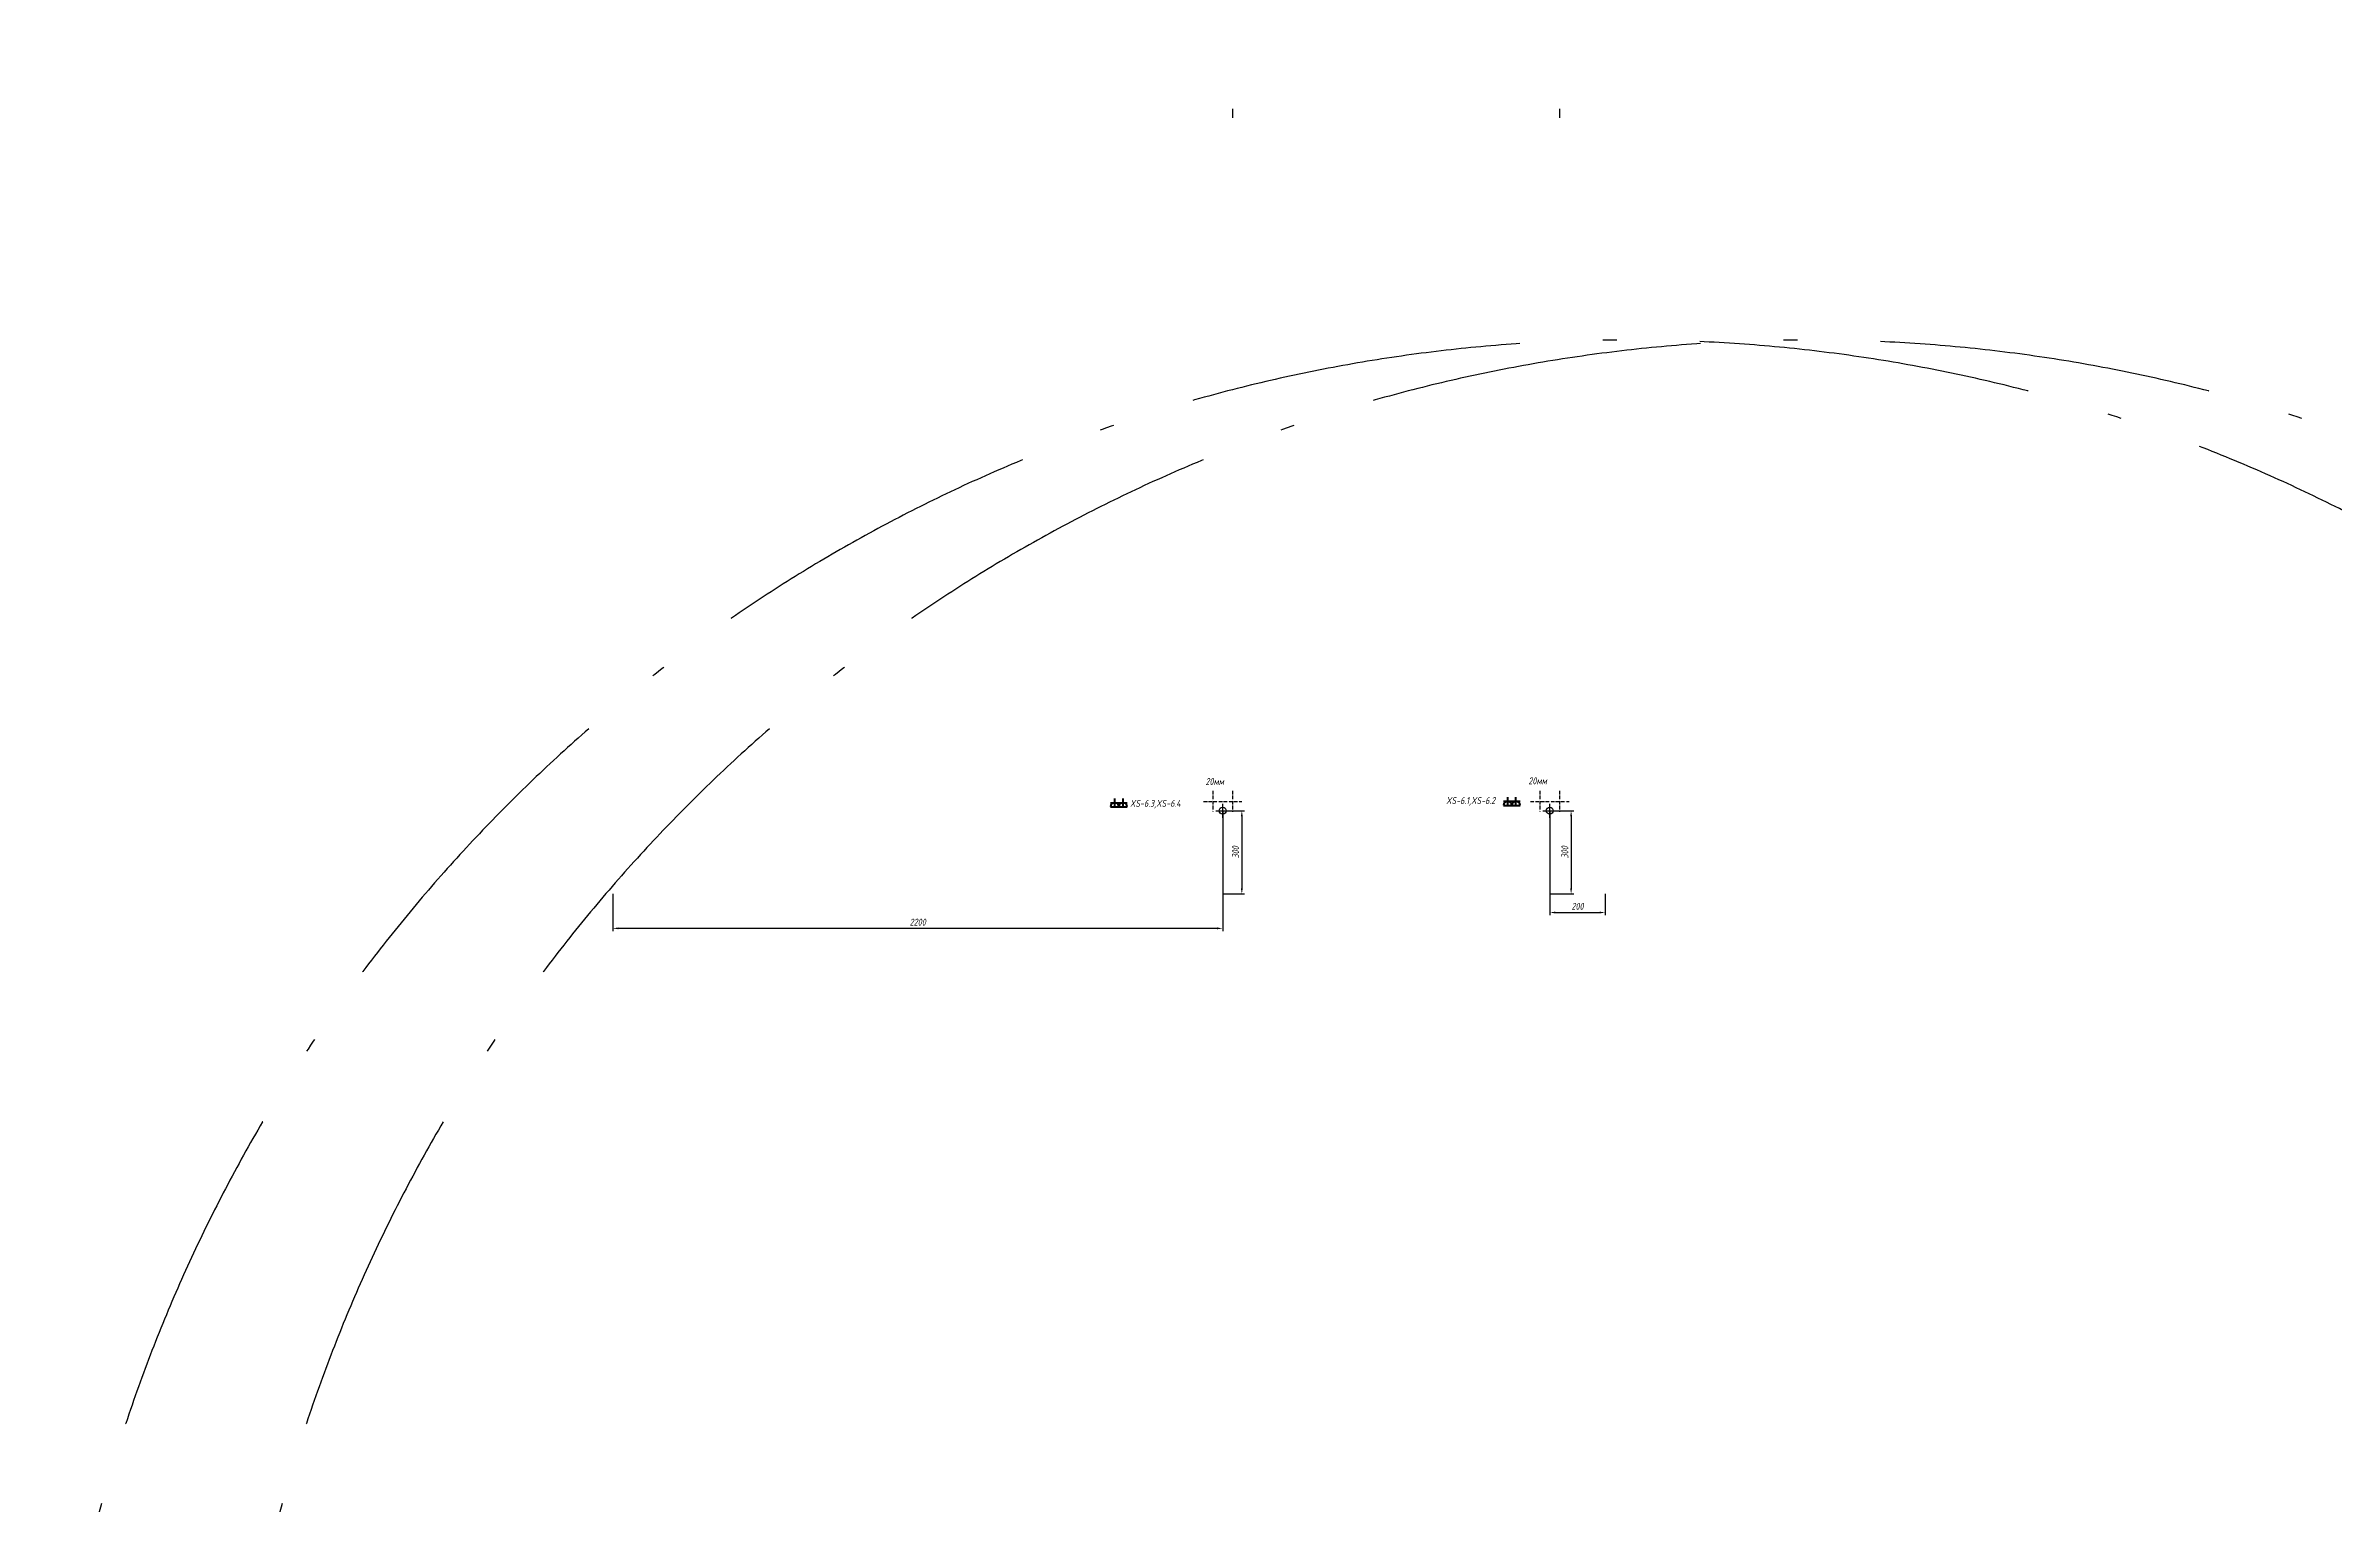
# Model space of a CAD drawing. Header units: millimetres. Extents: x -11832 to 36107, y -44400 to 39810.
# Drawn here: x -4508 to 3748, y 24020 to 29284 of the extents above; entities that cross this region are included whole.
import ezdxf
from ezdxf.enums import TextEntityAlignment as Align

# ---------------------------------------------------------------- set-up
doc = ezdxf.new("R2010")
doc.units = ezdxf.units.MM
doc.header["$PDMODE"] = 34
doc.header["$PDSIZE"] = 25
doc.linetypes.add('ACAD_ISO10W100', pattern=[18.5, 12, -3, 0.5, -3])
doc.layers.add('02 ЭОМ и СС', color=7, linetype='Continuous')
doc.layers.add('11 Привязка размеры', color=7, linetype='Continuous')
doc.layers.add('100 noprint', color=1, linetype='Continuous', plot=False)
doc.styles.get("Standard").update_dxf_attribs({"font": ''})
doc.styles.add('ГОСТ-ISOCPEUR', font='isocpeui.ttf', dxfattribs={"width": 0.8})
doc.styles.get('Standard').set_extended_font_data('Ubuntu')
doc.dimstyles.new('ISO-25', dxfattribs={"dimtxt": 2.5, "dimasz": 2.5, "dimexe": 1.25, "dimexo": 0.625, "dimtad": 1, "dimtxsty": 'Standard', "dimcen": 2.5, "dimadec": 0, "dimazin": 0, "dimtfac": 1, "dimtmove": 0, "dimatfit": 3, "dimfxl": 1, "dimarcsym": 0})

# ---------------------------------------------------------------- blocks, each defined once
blk = doc.blocks.new('розетка скрытая трехполюсная')
at = {"color": 0, "lineweight": -2}
for p, q in [((-1.5, 1.5), (1.5, 1.5)), ((-1.5, 0), (1.5, 0)), ((0, 0), (0, 3))]:
    blk.add_line(p, q, dxfattribs=at)
blk.add_arc((0, 0), 1.5, 0, 180, dxfattribs=at)
blk = doc.blocks.new('*D36')
at = {"layer": '11 Привязка размеры', "color": 0, "lineweight": -2, "transparency": 16777216}
for p, q in [((917.8, 26522.9), (1004.7, 26522.9)), ((994.7, 26502.9), (994.7, 26242.9)), ((917.8, 26222.9), (1004.7, 26222.9))]:
    blk.add_line(p, q, dxfattribs=at)
at = {"layer": '11 Привязка размеры', "color": 0, "transparency": 16777216}
for points in [[(998.1, 26502.9), (991.4, 26502.9), (994.7, 26522.9)], [(991.4, 26242.9), (998.1, 26242.9), (994.7, 26222.9)]]:
    blk.add_solid(points, dxfattribs=at)
at = {"layer": 'Defpoints', "color": 0, "transparency": 16777216}
for p in [(917.8, 26522.9), (917.8, 26222.9), (994.7, 26222.9)]:
    blk.add_point(p, dxfattribs=at)
at = {"layer": '11 Привязка размеры', "color": 0, "transparency": 16777216, "insert": (972.2, 26372.9), "char_height": 25, "attachment_point": 5, "rotation": 90, "style": 'ГОСТ-ISOCPEUR'}
blk.add_mtext('300', dxfattribs=at)
blk = doc.blocks.new('*D37')
at = {"layer": '11 Привязка размеры', "color": 0, "lineweight": -2, "transparency": 16777216}
for p, q in [((-262.2, 26522.9), (-183.1, 26522.9)), ((-193.1, 26502.9), (-193.1, 26242.9)), ((-262.2, 26222.9), (-183.1, 26222.9))]:
    blk.add_line(p, q, dxfattribs=at)
at = {"layer": '11 Привязка размеры', "color": 0, "transparency": 16777216}
for points in [[(-189.7, 26502.9), (-196.4, 26502.9), (-193.1, 26522.9)], [(-196.4, 26242.9), (-189.7, 26242.9), (-193.1, 26222.9)]]:
    blk.add_solid(points, dxfattribs=at)
at = {"layer": 'Defpoints', "color": 0, "transparency": 16777216}
for p in [(-262.2, 26522.9), (-262.2, 26222.9), (-193.1, 26222.9)]:
    blk.add_point(p, dxfattribs=at)
at = {"layer": '11 Привязка размеры', "color": 0, "transparency": 16777216, "insert": (-215.6, 26372.9), "char_height": 25, "attachment_point": 5, "rotation": 90, "style": 'ГОСТ-ISOCPEUR'}
blk.add_mtext('300', dxfattribs=at)
blk = doc.blocks.new('*D38')
at = {"layer": '11 Привязка размеры', "color": 0, "lineweight": -2, "transparency": 16777216}
for p, q in [((917.8, 26522.9), (917.8, 26145.7)), ((1117.8, 26222.9), (1117.8, 26145.7)), ((937.8, 26155.7), (1097.8, 26155.7))]:
    blk.add_line(p, q, dxfattribs=at)
at = {"layer": '11 Привязка размеры', "color": 0, "transparency": 16777216}
for points in [[(937.8, 26159), (937.8, 26152.4), (917.8, 26155.7)], [(1097.8, 26152.4), (1097.8, 26159), (1117.8, 26155.7)]]:
    blk.add_solid(points, dxfattribs=at)
at = {"layer": 'Defpoints', "color": 0, "transparency": 16777216}
for p in [(917.8, 26522.9), (1117.8, 26222.9), (1117.8, 26155.7)]:
    blk.add_point(p, dxfattribs=at)
at = {"layer": '11 Привязка размеры', "color": 0, "transparency": 16777216, "insert": (1017.8, 26178.2), "char_height": 25, "attachment_point": 5, "style": 'ГОСТ-ISOCPEUR'}
blk.add_mtext('200', dxfattribs=at)
blk = doc.blocks.new('*D39')
at = {"layer": '11 Привязка размеры', "color": 0, "lineweight": -2, "transparency": 16777216}
for p, q in [((-262.2, 26522.9), (-262.2, 26088.5)), ((-2462.2, 26222.9), (-2462.2, 26088.5)), ((-282.2, 26098.5), (-2442.2, 26098.5))]:
    blk.add_line(p, q, dxfattribs=at)
at = {"layer": '11 Привязка размеры', "color": 0, "transparency": 16777216}
for points in [[(-2442.2, 26101.9), (-2442.2, 26095.2), (-2462.2, 26098.5)], [(-282.2, 26095.2), (-282.2, 26101.9), (-262.2, 26098.5)]]:
    blk.add_solid(points, dxfattribs=at)
at = {"layer": 'Defpoints', "color": 0, "transparency": 16777216}
for p in [(-262.2, 26522.9), (-2462.2, 26222.9), (-2462.2, 26098.5)]:
    blk.add_point(p, dxfattribs=at)
at = {"layer": '11 Привязка размеры', "color": 0, "transparency": 16777216, "insert": (-1362.2, 26121), "char_height": 25, "attachment_point": 5, "style": 'ГОСТ-ISOCPEUR'}
blk.add_mtext('2200', dxfattribs=at)

msp = doc.modelspace()

# ---------------------------------------------------------------- linework, layer by layer
at = {"layer": '100 noprint', "color": 1, "linetype": 'ACAD_ISO10W100', "lineweight": -2, "ltscale": 100, "flags": 128}
for points in [[(11186.7, 10270.1), (11186.7, 29022.9, 1), (-226.7, 29022.9)], [(12366.7, 10270.1), (12366.7, 29022.9, 1), (953.3, 29022.9)], [(6905.7, 9670.1), (6905.7, 22515.1, 1), (-4507.7, 22515.1)], [(7557.2, 9670.1), (7557.2, 22515.1, 1), (-3856.2, 22515.1)]]:
    msp.add_lwpolyline(points, format="xyb", dxfattribs=at)
at = {"layer": '11 Привязка размеры', "linetype": 'ACAD_ISO10W100'}
for p, q in [((-297.7, 26594.8), (-297.7, 26519)), ((-297.7, 26594.8), (-297.7, 26519)), ((-226.7, 26594.8), (-226.7, 26519)), ((-226.7, 26594.8), (-226.7, 26519)), ((882.3, 26594.8), (882.3, 26519)), ((882.3, 26594.8), (882.3, 26519)), ((953.3, 26594.8), (953.3, 26519)), ((953.3, 26594.8), (953.3, 26519)), ((-331.7, 26556.9), (-192.7, 26556.9)), ((-331.7, 26556.9), (-192.7, 26556.9)), ((848.3, 26556.9), (987.3, 26556.9)), ((848.3, 26556.9), (987.3, 26556.9))]:
    msp.add_line(p, q, dxfattribs=at)
at = {"layer": '11 Привязка размеры', "lineweight": -2}
for p in [(-262.2, 26522.9), (-262.2, 26522.9), (917.8, 26522.9), (917.8, 26522.9)]:
    msp.add_point(p, dxfattribs=at)

# ---------------------------------------------------------------- block references
at = {"layer": '02 ЭОМ и СС', "color": 1, "lineweight": 40, "xscale": 10, "yscale": 10, "zscale": 10}
for p in [(-651.5, 26537.1), (-621.5, 26537.1), (765.9, 26542.5), (795.9, 26542.5)]:
    msp.add_blockref('розетка скрытая трехполюсная', p, dxfattribs=at)

# ---------------------------------------------------------------- texts
at = {"layer": '02 ЭОМ и СС', "linetype": 'Continuous', "style": 'ГОСТ-ISOCPEUR', "width": 0.8}
msp.add_text('XS-6.3,XS-6.4', height=25, dxfattribs=at).set_placement((-596.5, 26537.1))
msp.add_text('XS-6.1,XS-6.2', height=25, dxfattribs=at).set_placement((721, 26547.4), align=Align.RIGHT)
at = {"layer": '11 Привязка размеры', "style": 'ГОСТ-ISOCPEUR', "width": 0.8}
for p in [(-257.6, 26615.8), (907.4, 26618.4)]:
    msp.add_text('20мм', height=25, dxfattribs=at).set_placement(p, align=Align.RIGHT)

# ---------------------------------------------------------------- dimensions: what is measured, and where the dimension line sits
at = {"layer": '11 Привязка размеры'}
for base, p1, p2, picture, middle in [((-2462.2, 26098.5), (-262.2, 26522.9), (-2462.2, 26222.9), '*D39', (-1362.2, 26121)), ((1117.8, 26155.7), (917.8, 26522.9), (1117.8, 26222.9), '*D38', (1017.8, 26178.2))]:
    dim = msp.add_linear_dim(base=base, p1=p1, p2=p2, dimstyle='ISO-25', override={"dimtxt": 25, "dimasz": 20, "dimexe": 10, "dimexo": 0, "dimgap": 10, "dimdec": 0, "dimlfac": 1, "dimtxsty": 'ГОСТ-ISOCPEUR'}, dxfattribs=at)
    dim.commit()
    dim.dimension.update_dxf_attribs({"geometry": picture, "text_midpoint": middle})
for base, p1, p2, picture, middle in [((-193.1, 26222.9), (-262.2, 26522.9), (-262.2, 26222.9), '*D37', (-215.6, 26372.9)), ((994.7, 26222.9), (917.8, 26522.9), (917.8, 26222.9), '*D36', (972.2, 26372.9))]:
    dim = msp.add_linear_dim(base=base, p1=p1, p2=p2, angle=90, dimstyle='ISO-25', override={"dimtxt": 25, "dimasz": 20, "dimexe": 10, "dimexo": 0, "dimgap": 10, "dimdec": 0, "dimlfac": 1, "dimtxsty": 'ГОСТ-ISOCPEUR'}, dxfattribs=at)
    dim.commit()
    dim.dimension.update_dxf_attribs({"geometry": picture, "text_midpoint": middle})

doc.saveas('drawing.dxf')
